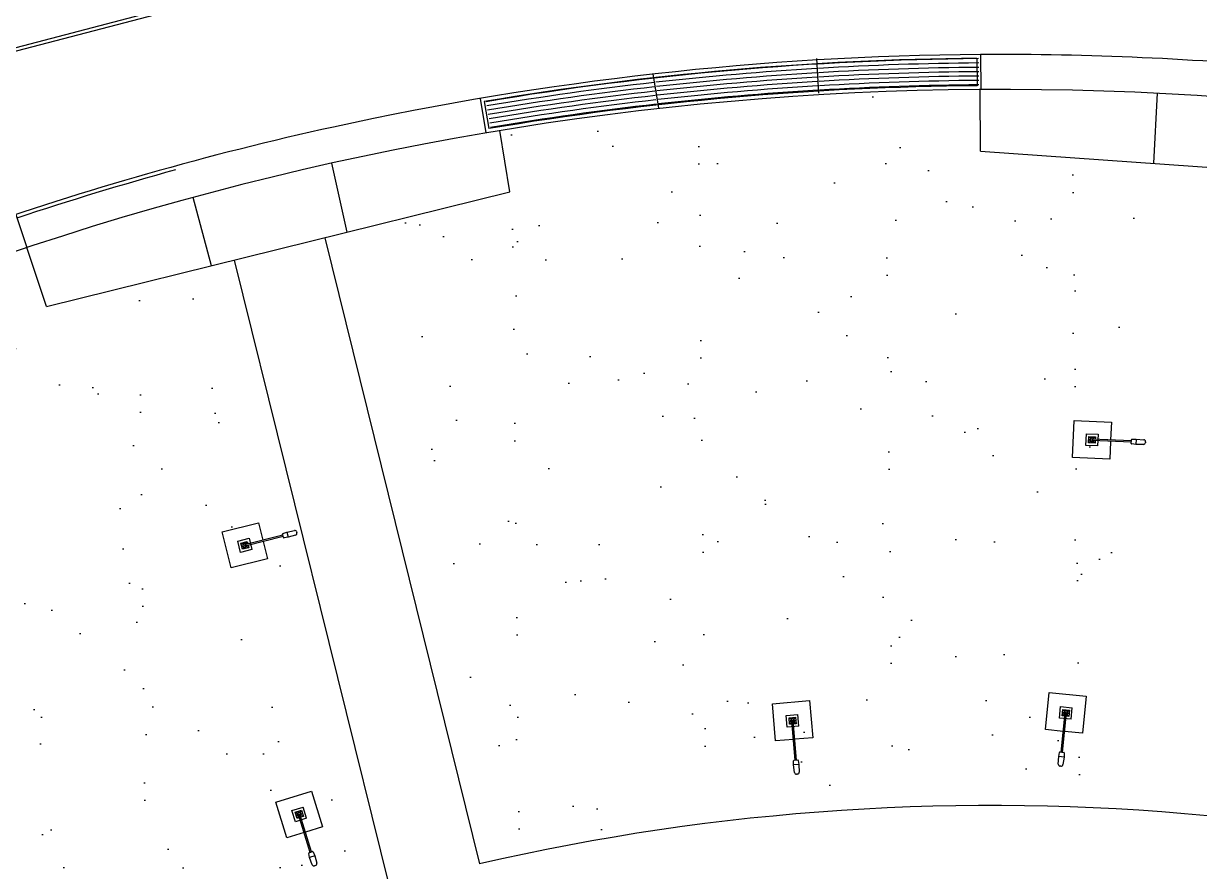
# Model space of a CAD drawing. Header units: metres. Extents: x 1796 to 2240, y -1398 to -687.
# Drawn here: x 1929.3 to 1979.8, y -1174.2 to -1137.7 of the extents above; entities that cross this region are included whole.
import ezdxf

# ---------------------------------------------------------------- set-up
doc = ezdxf.new("R2010")
doc.units = ezdxf.units.M
doc.header["$MEASUREMENT"] = 0
doc.layers.add('ARQUITETURA', color=253, linetype='CONTINUOUS')
pattern_1 = [(350.62296, (1466.5355, -762.2295), (4.08992, 4.08927), [0, -4.56, 0, -5.1, 0, -4.875]), (320.623, (1466.5355, -762.2295), (9.808834, 1.91215), [0, -2.46, 0, -4.11, 0, -1.575]), (280.623, (1464.013, -759.536), (6.39856, -6.807323), [0, -1.5, 0, -5.4, 0, -7.05]), (270.623, (1464.013, -759.536), (8.08648, -4.78256), [0, -0.75, 0, -3.54, 0, -4.05])]

msp = doc.modelspace()

# ---------------------------------------------------------------- hatches: boundary and pattern name
at = {"layer": 'ARQUITETURA'}
h = msp.add_hatch(dxfattribs=at)
h.set_pattern_fill('AR-SAND', color=116, scale=3, angle=-46.877, style=0)
h.set_pattern_definition(pattern_1)
edge = h.paths.add_edge_path()
edge.add_line((1964.486, -1113.35), (1964.457, -1112.47))
edge.add_line((1964.457, -1112.47), (1929.855, -1075.539))
edge.add_line((1929.855, -1075.539), (1850.314, -1150.032))
edge.add_line((1850.314, -1150.032), (1856.26, -1156.15))
edge.add_arc((1978.168, -1308.604), 195.201, 117.48269, 128.64706, ccw=False)
edge.add_line((1888.086, -1135.431), (1901.081, -1128.965))
edge.add_arc((1969.724, -1271.153), 157.89, 110.41728, 115.76953, ccw=False)
edge.add_arc((1969.724, -1271.153), 157.89, 91.90094, 110.41728, ccw=False)
h = msp.add_hatch(dxfattribs=at)
h.set_pattern_fill('AR-SAND', color=116, scale=3, angle=-46.877, style=0)
h.set_pattern_definition(pattern_1)
edge = h.paths.add_edge_path()
edge.add_line((1964.981, -1115.236), (1961.442, -1111.457))
edge.add_line((1961.442, -1111.457), (1956.864, -1112.294))
edge.add_line((1956.864, -1112.294), (1953.403, -1113.805))
edge.add_line((1953.403, -1113.805), (1942.38, -1115.253))
edge.add_line((1942.38, -1115.253), (1915.95, -1120.22))
edge.add_line((1915.95, -1120.22), (1876.688, -1141.44))
edge.add_line((1876.688, -1141.44), (1856.607, -1156.533))
edge.add_line((1856.607, -1156.533), (1857.974, -1157.992))
edge.add_line((1857.974, -1157.992), (1883.408, -1140.751))
edge.add_line((1883.408, -1140.751), (1899.668, -1132.033))
edge.add_line((1899.668, -1132.033), (1916.655, -1123.726))
edge.add_line((1916.655, -1123.726), (1917.043, -1124.756))
edge.add_line((1917.043, -1124.756), (1937.183, -1118.865))
edge.add_line((1937.183, -1118.865), (1937.577, -1121.123))
edge.add_line((1937.577, -1121.123), (1953.137, -1118.486))
edge.add_line((1953.137, -1118.486), (1968.473, -1117.448))
edge.add_line((1968.473, -1117.448), (1953.992, -1101.308))
edge.add_line((1953.992, -1101.308), (1953.923, -1103.428))
edge.add_line((1953.923, -1103.428), (1964.86, -1115.106))
h = msp.add_hatch(dxfattribs=at)
h.set_pattern_fill('AR-SAND', color=116, scale=3, angle=-46.877, style=0)
h.set_pattern_definition(pattern_1)
h.paths.add_polyline_path([(1970.498, -1140.553), (1964.06, -1140.749), (1959.729, -1141.058), (1955.099, -1141.547), (1949.741, -1142.32), (1952.416, -1158.431), (1970.582, -1153.942)])
h = msp.add_hatch(dxfattribs=at)
h.set_pattern_fill('AR-SAND', color=116, scale=3, angle=-46.877, style=0)
h.set_pattern_definition(pattern_1)
h.paths.add_polyline_path([(1891.75, -1141.193), (1888.66, -1142.838), (1888.588, -1142.707), (1881.655, -1146.67), (1877.849, -1149.014), (1869.565, -1154.557), (1860.873, -1161.087), (1867.94, -1168.633), (1875.757, -1161.312), (1880.303, -1166.166), (1872.486, -1173.487), (1898.849, -1201.637), (1903.517, -1197.278), (1907.791, -1193.574), (1912.186, -1190.252), (1918.103, -1186.33), (1925.755, -1182.075), (1930.989, -1179.637), (1936.113, -1177.587), (1941.154, -1175.876), (1944.014, -1175.034), (1940.631, -1161.343), (1937.353, -1148.129), (1930.376, -1149.86), (1929.53, -1147.315), (1924.436, -1149.124), (1920.723, -1150.593), (1915.46, -1152.903), (1911.172, -1154.985), (1907.912, -1156.607), (1902.792, -1159.154), (1901.106, -1159.994)])
h = msp.add_hatch(dxfattribs=at)
h.set_pattern_fill('AR-SAND', color=116, scale=3, angle=-46.877, style=0)
h.set_pattern_definition(pattern_1)
h.paths.add_polyline_path([(1977.852, -1143.722), (1970.505, -1143.196), (1970.582, -1153.942), (1977.014, -1152.352)])
h = msp.add_hatch(dxfattribs=at)
h.set_pattern_fill('AR-SAND', color=116, scale=3, angle=-46.877, style=0)
h.set_pattern_definition(pattern_1)
h.paths.add_polyline_path([(1950.178, -1144.947), (1943.189, -1146.681), (1946.456, -1159.903), (1952.456, -1158.667)])
h = msp.add_hatch(dxfattribs=at)
h.set_pattern_fill('AR-SAND', color=116, scale=3, angle=-46.877, style=0)
h.set_pattern_definition(pattern_1)
h.paths.add_polyline_path([(2008.001, -1145.115), (2011.522, -1146.142), (2011.588, -1145.787)])
h.paths.add_polyline_path([(2011.51, -1146.205), (2005.926, -1176.011), (2009.518, -1156.844), (2009.518, -1156.844), (2011.289, -1147.384)])
edge = h.paths.add_edge_path()
edge.add_line((1981.157, -1171.776), (1975.185, -1171.196))
edge.add_line((1975.185, -1171.196), (1977.014, -1152.352))
edge.add_line((1977.014, -1152.352), (1946.456, -1159.903))
edge.add_line((1946.456, -1159.903), (1949.839, -1173.594))
edge.add_arc((1971.325, -1273.05), 101.75, 84.4554, 102.19064, ccw=False)

# ---------------------------------------------------------------- linework, layer by layer
for p, q in [((1963.457, -1140.714), (1963.367, -1139.217)), ((1970.246, -1139.214), (1970.257, -1140.394)), ((1970.404, -1139.053), (1970.419, -1140.553)), ((1956.577, -1141.357), (1956.331, -1139.878)), ((1970.398, -1143.197), (1970.379, -1140.553)), ((1977.852, -1143.722), (1978.003, -1140.718)), ((1948.897, -1140.94), (1949.146, -1142.419)), ((1949.081, -1141.071), (1949.277, -1142.235)), ((1950.178, -1144.947), (1949.741, -1142.32)), ((1970.398, -1143.197), (1990.855, -1144.653)), ((1943.191, -1146.681), (1942.531, -1143.716)), ((1930.268, -1149.883), (1950.178, -1144.947)), ((1937.365, -1148.126), (1936.567, -1145.19)), ((1928.947, -1145.928), (1929.422, -1147.35)), ((1942.221, -1146.921), (1948.868, -1173.834)), ((1930.268, -1149.883), (1929.419, -1147.338)), ((1938.336, -1147.886), (1944.985, -1174.794)), ((1974.356, -1156.372), (1974.425, -1154.774)), ((1974.425, -1154.774), (1976.023, -1154.843)), ((1976.023, -1154.843), (1975.99, -1155.615)), ((1974.929, -1155.847), (1974.951, -1155.347)), ((1974.951, -1155.347), (1975.45, -1155.369)), ((1975.044, -1155.742), (1975.056, -1155.462)), ((1975.056, -1155.462), (1975.336, -1155.474)), ((1975.092, -1155.501), (1975.077, -1155.5)), ((1975.091, -1155.516), (1975.092, -1155.486)), ((1975.092, -1155.501), (1975.107, -1155.501)), ((1975.191, -1155.518), (1975.193, -1155.468)), ((1975.196, -1155.518), (1975.198, -1155.468)), ((1975.281, -1155.509), (1975.296, -1155.51)), ((1975.297, -1155.495), (1975.296, -1155.525)), ((1975.296, -1155.51), (1975.311, -1155.51)), ((1975.336, -1155.474), (1975.331, -1155.586)), ((1975.45, -1155.369), (1975.429, -1155.868)), ((1976.907, -1155.584), (1977.088, -1155.577)), ((1977.088, -1155.577), (1977.078, -1155.807)), ((1977.088, -1155.577), (1977.416, -1155.605)), ((1975.429, -1155.868), (1974.929, -1155.847)), ((1975.323, -1155.754), (1975.044, -1155.742)), ((1975.05, -1155.599), (1975.1, -1155.601)), ((1975.05, -1155.604), (1975.099, -1155.606)), ((1975.098, -1155.706), (1975.068, -1155.705)), ((1975.083, -1155.706), (1975.082, -1155.721)), ((1975.083, -1155.706), (1975.083, -1155.691)), ((1975.181, -1155.747), (1975.183, -1155.697)), ((1975.186, -1155.748), (1975.188, -1155.698)), ((1975.187, -1155.605), (1975.192, -1155.605)), ((1975.187, -1155.61), (1975.187, -1155.605)), ((1975.187, -1155.605), (1975.192, -1155.61)), ((1975.187, -1155.61), (1975.192, -1155.605)), ((1975.187, -1155.61), (1975.192, -1155.61)), ((1975.191, -1155.58), (1975.188, -1155.64)), ((1976.882, -1155.713), (1975.188, -1155.64)), ((1976.884, -1155.653), (1975.191, -1155.58)), ((1975.192, -1155.61), (1975.192, -1155.605)), ((1975.221, -1155.582), (1975.218, -1155.641)), ((1975.303, -1155.715), (1975.273, -1155.714)), ((1975.288, -1155.715), (1975.287, -1155.73)), ((1975.288, -1155.7), (1975.288, -1155.715)), ((1975.328, -1155.646), (1975.323, -1155.754)), ((1975.987, -1155.675), (1975.954, -1156.441)), ((1976.879, -1155.763), (1976.886, -1155.603)), ((1977.078, -1155.807), (1976.899, -1155.784)), ((1977.407, -1155.807), (1977.078, -1155.807)), ((1977.489, -1155.688), (1977.487, -1155.731)), ((1975.954, -1156.441), (1974.356, -1156.372)), ((1937.819, -1159.563), (1939.371, -1159.174)), ((1938.208, -1161.115), (1937.819, -1159.563)), ((1939.371, -1159.174), (1939.559, -1159.923)), ((1940.43, -1159.633), (1940.601, -1159.574)), ((1940.601, -1159.574), (1940.923, -1159.508)), ((1940.601, -1159.574), (1940.657, -1159.797)), ((1941.017, -1159.566), (1941.027, -1159.608)), ((1938.487, -1159.963), (1938.972, -1159.841)), ((1938.608, -1160.448), (1938.487, -1159.963)), ((1938.62, -1160.043), (1938.892, -1159.975)), ((1938.688, -1160.314), (1938.62, -1160.043)), ((1938.68, -1160.066), (1938.651, -1160.074)), ((1938.669, -1160.085), (1938.662, -1160.055)), ((1938.765, -1160.058), (1938.753, -1160.009)), ((1938.77, -1160.057), (1938.758, -1160.008)), ((1940.427, -1159.705), (1938.783, -1160.118)), ((1938.783, -1160.118), (1938.798, -1160.176)), ((1940.442, -1159.764), (1938.798, -1160.176)), ((1938.812, -1160.11), (1938.827, -1160.169)), ((1938.85, -1160.024), (1938.879, -1160.016)), ((1938.861, -1160.006), (1938.868, -1160.035)), ((1938.892, -1159.975), (1938.919, -1160.084)), ((1938.972, -1159.841), (1939.093, -1160.326)), ((1939.574, -1159.981), (1939.76, -1160.726)), ((1940.454, -1159.812), (1940.415, -1159.657)), ((1940.657, -1159.797), (1940.478, -1159.827)), ((1940.973, -1159.704), (1940.657, -1159.797)), ((1939.093, -1160.326), (1938.608, -1160.448)), ((1938.653, -1160.176), (1938.702, -1160.164)), ((1938.655, -1160.181), (1938.703, -1160.169)), ((1938.96, -1160.246), (1938.688, -1160.314)), ((1938.73, -1160.265), (1938.701, -1160.272)), ((1938.712, -1160.254), (1938.719, -1160.283)), ((1938.787, -1160.143), (1938.792, -1160.141)), ((1938.788, -1160.148), (1938.787, -1160.143)), ((1938.787, -1160.143), (1938.793, -1160.146)), ((1938.788, -1160.148), (1938.792, -1160.141)), ((1938.788, -1160.148), (1938.793, -1160.146)), ((1938.793, -1160.146), (1938.792, -1160.141)), ((1938.821, -1160.281), (1938.809, -1160.232)), ((1938.826, -1160.28), (1938.814, -1160.231)), ((1938.929, -1160.215), (1938.9, -1160.223)), ((1938.911, -1160.204), (1938.918, -1160.233)), ((1938.934, -1160.142), (1938.96, -1160.246)), ((1939.76, -1160.726), (1938.208, -1161.115)), ((1973.19, -1168.062), (1973.348, -1166.47)), ((1973.348, -1166.47), (1974.94, -1166.628)), ((1974.94, -1166.628), (1974.782, -1168.22)), ((1961.458, -1166.955), (1963.052, -1166.818)), ((1961.595, -1168.549), (1961.458, -1166.955)), ((1963.052, -1166.818), (1963.189, -1168.412)), ((1973.791, -1167.569), (1973.841, -1167.072)), ((1973.841, -1167.072), (1974.338, -1167.121)), ((1973.912, -1167.471), (1973.939, -1167.192)), ((1973.939, -1167.192), (1974.218, -1167.22)), ((1974.289, -1167.618), (1974.338, -1167.121)), ((1962.053, -1167.456), (1962.551, -1167.414)), ((1962.096, -1167.954), (1962.053, -1167.456)), ((1962.172, -1167.556), (1962.451, -1167.532)), ((1962.196, -1167.835), (1962.172, -1167.556)), ((1962.184, -1167.693), (1962.234, -1167.689)), ((1962.184, -1167.698), (1962.234, -1167.694)), ((1962.228, -1167.589), (1962.198, -1167.592)), ((1962.214, -1167.606), (1962.211, -1167.576)), ((1962.309, -1167.545), (1962.313, -1167.594)), ((1962.314, -1167.544), (1962.318, -1167.594)), ((1962.321, -1167.681), (1962.321, -1167.686)), ((1962.321, -1167.681), (1962.326, -1167.681)), ((1962.321, -1167.681), (1962.326, -1167.686)), ((1962.326, -1167.681), (1962.321, -1167.686)), ((1962.321, -1167.686), (1962.326, -1167.686)), ((1962.326, -1167.681), (1962.326, -1167.686)), ((1962.402, -1167.574), (1962.432, -1167.572)), ((1962.413, -1167.674), (1962.463, -1167.669)), ((1962.413, -1167.679), (1962.463, -1167.674)), ((1962.416, -1167.558), (1962.418, -1167.588)), ((1962.451, -1167.532), (1962.475, -1167.811)), ((1962.594, -1167.912), (1962.551, -1167.414)), ((1974.289, -1167.618), (1973.791, -1167.569)), ((1973.865, -1169.029), (1974.033, -1167.342)), ((1974.019, -1167.481), (1973.912, -1167.471)), ((1973.925, -1167.334), (1973.975, -1167.338)), ((1973.925, -1169.034), (1974.092, -1167.348)), ((1973.926, -1167.329), (1973.976, -1167.333)), ((1973.953, -1167.437), (1973.938, -1167.435)), ((1973.953, -1167.437), (1973.951, -1167.452)), ((1973.953, -1167.437), (1973.954, -1167.422)), ((1973.968, -1167.438), (1973.953, -1167.437)), ((1973.988, -1167.234), (1973.958, -1167.231)), ((1973.971, -1167.248), (1973.973, -1167.233)), ((1973.973, -1167.233), (1973.974, -1167.218)), ((1974.089, -1167.378), (1974.03, -1167.372)), ((1974.092, -1167.348), (1974.033, -1167.342)), ((1974.063, -1167.342), (1974.062, -1167.347)), ((1974.068, -1167.343), (1974.062, -1167.347)), ((1974.062, -1167.347), (1974.067, -1167.348)), ((1974.063, -1167.342), (1974.068, -1167.343)), ((1974.063, -1167.342), (1974.067, -1167.348)), ((1974.068, -1167.343), (1974.067, -1167.348)), ((1974.076, -1167.205), (1974.071, -1167.255)), ((1974.081, -1167.206), (1974.076, -1167.256)), ((1974.19, -1167.498), (1974.078, -1167.487)), ((1974.172, -1167.459), (1974.142, -1167.456)), ((1974.154, -1167.356), (1974.204, -1167.361)), ((1974.155, -1167.351), (1974.204, -1167.356)), ((1974.157, -1167.457), (1974.155, -1167.472)), ((1974.158, -1167.442), (1974.157, -1167.457)), ((1974.162, -1167.252), (1974.192, -1167.255)), ((1974.177, -1167.253), (1974.175, -1167.268)), ((1974.177, -1167.253), (1974.178, -1167.238)), ((1974.218, -1167.22), (1974.19, -1167.498)), ((1962.594, -1167.912), (1962.096, -1167.954)), ((1962.303, -1167.826), (1962.196, -1167.835)), ((1962.245, -1167.794), (1962.215, -1167.796)), ((1962.229, -1167.78), (1962.232, -1167.81)), ((1962.475, -1167.811), (1962.363, -1167.821)), ((1962.449, -1167.776), (1962.42, -1167.779)), ((1962.433, -1167.762), (1962.436, -1167.792)), ((1973.954, -1168.138), (1973.19, -1168.062)), ((1974.782, -1168.22), (1974.013, -1168.144)), ((1962.36, -1168.484), (1961.595, -1168.549)), ((1963.189, -1168.412), (1962.419, -1168.478)), ((1973.742, -1169.548), (1973.761, -1169.219)), ((1973.761, -1169.219), (1973.794, -1169.042)), ((1973.99, -1169.242), (1973.761, -1169.219)), ((1973.816, -1169.024), (1973.975, -1169.039)), ((1973.993, -1169.061), (1973.99, -1169.242)), ((1962.368, -1169.582), (1962.368, -1169.401)), ((1962.41, -1169.909), (1962.368, -1169.582)), ((1962.386, -1169.38), (1962.546, -1169.366)), ((1962.567, -1169.384), (1962.598, -1169.562)), ((1962.598, -1169.562), (1962.612, -1169.892)), ((1973.857, -1169.637), (1973.814, -1169.632)), ((1973.99, -1169.242), (1973.944, -1169.568)), ((1962.539, -1169.975), (1962.497, -1169.979)), ((1940.127, -1171.175), (1941.66, -1170.703)), ((1941.66, -1170.703), (1942.131, -1172.236)), ((1940.599, -1172.707), (1940.127, -1171.175)), ((1940.816, -1171.54), (1941.295, -1171.392)), ((1940.963, -1172.019), (1940.816, -1171.54)), ((1940.954, -1171.613), (1941.222, -1171.53)), ((1941.036, -1171.881), (1940.954, -1171.613)), ((1941.001, -1171.637), (1940.986, -1171.642)), ((1940.994, -1171.744), (1941.042, -1171.729)), ((1941.005, -1171.652), (1940.996, -1171.623)), ((1940.996, -1171.749), (1941.044, -1171.734)), ((1941.001, -1171.637), (1941.015, -1171.633)), ((1941.086, -1171.572), (1941.1, -1171.62)), ((1941.09, -1171.571), (1941.105, -1171.618)), ((1941.126, -1171.704), (1941.131, -1171.702)), ((1941.126, -1171.704), (1941.127, -1171.708)), ((1941.126, -1171.704), (1941.132, -1171.707)), ((1941.131, -1171.702), (1941.127, -1171.708)), ((1941.127, -1171.708), (1941.132, -1171.707)), ((1941.131, -1171.702), (1941.132, -1171.707)), ((1941.183, -1171.581), (1941.212, -1171.573)), ((1941.197, -1171.577), (1941.193, -1171.563)), ((1941.197, -1171.577), (1941.202, -1171.591)), ((1941.215, -1171.676), (1941.263, -1171.662)), ((1941.216, -1171.681), (1941.264, -1171.666)), ((1941.222, -1171.53), (1941.305, -1171.798)), ((1941.442, -1171.871), (1941.295, -1171.392)), ((1941.442, -1171.871), (1940.963, -1172.019)), ((1941.139, -1171.849), (1941.036, -1171.881)), ((1941.076, -1171.829), (1941.047, -1171.838)), ((1941.057, -1171.819), (1941.066, -1171.848)), ((1941.305, -1171.798), (1941.197, -1171.831)), ((1941.258, -1171.773), (1941.243, -1171.778)), ((1941.253, -1171.759), (1941.262, -1171.788)), ((1941.258, -1171.773), (1941.272, -1171.769)), ((1942.131, -1172.236), (1941.391, -1172.464)), ((1941.334, -1172.481), (1940.599, -1172.707)), ((1941.575, -1173.555), (1941.537, -1173.379)), ((1941.55, -1173.354), (1941.703, -1173.306)), ((1941.686, -1173.867), (1941.575, -1173.555)), ((1941.728, -1173.32), (1941.796, -1173.488)), ((1941.796, -1173.488), (1941.879, -1173.807)), ((1941.825, -1173.904), (1941.785, -1173.917))]:
    msp.add_line(p, q, dxfattribs=at)
for points in [[(1927.359, -1139.326), (1924.118, -1129.315), (1940.467, -1125.03), (1943.125, -1135.189)], [(1927.458, -1139.145), (1924.31, -1129.42), (1940.36, -1125.213), (1942.942, -1135.082)]]:
    msp.add_lwpolyline(points, close=True, dxfattribs=at)
for points in [[(1962.351, -1167.682), (1962.291, -1167.687)], [(1962.436, -1169.376), (1962.291, -1167.687)], [(1962.496, -1169.37), (1962.351, -1167.682)], [(1962.354, -1167.711), (1962.294, -1167.717)], [(1962.598, -1169.562), (1962.368, -1169.582)], [(1941.156, -1171.697), (1941.098, -1171.715)], [(1941.598, -1173.339), (1941.098, -1171.715)], [(1941.164, -1171.726), (1941.107, -1171.744)], [(1941.655, -1173.321), (1941.156, -1171.697)], [(1941.796, -1173.488), (1941.575, -1173.555)]]:
    msp.add_lwpolyline(points, dxfattribs=at)
for centre in [(1975.092, -1155.501), (1975.296, -1155.51), (1975.083, -1155.706), (1975.288, -1155.715), (1938.666, -1160.07), (1938.864, -1160.02), (1938.715, -1160.269), (1938.914, -1160.219), (1962.213, -1167.591), (1962.417, -1167.573), (1973.953, -1167.437), (1973.973, -1167.233), (1974.157, -1167.457), (1974.177, -1167.253), (1962.23, -1167.795), (1962.435, -1167.777), (1941.001, -1171.637), (1941.197, -1171.577), (1941.061, -1171.834), (1941.258, -1171.773)]:
    msp.add_circle(centre, 0.01, dxfattribs=at)
for centre, radius, start, end in [((1971.331, -1273.082), 134.032, 90.39602, 102.37927), ((1971.325, -1273.05), 133.84, 90.46218, 99.56695), ((1971.357, -1273.035), 133.812, 90.44381, 99.54882), ((1971.325, -1273.05), 134, 84.45397, 90.39366), ((1971.357, -1273.035), 133.625, 93.43388, 96.40453), ((1971.357, -1273.035), 133.437, 93.4339, 96.40453), ((1971.357, -1273.035), 133.625, 90.44385, 93.39957), ((1971.357, -1273.035), 133.437, 90.4439, 93.39955), ((1971.357, -1273.035), 133.25, 90.44394, 93.39953), ((1971.357, -1273.035), 133.625, 96.43898, 99.54899), ((1971.325, -1273.05), 132.66, 90.46136, 99.56695), ((1971.357, -1273.035), 133.25, 93.43392, 96.40453), ((1971.357, -1273.035), 133.062, 93.43395, 96.40453), ((1971.357, -1273.035), 132.875, 93.43397, 96.40451), ((1971.357, -1273.035), 133.062, 90.44399, 93.3995), ((1971.357, -1273.035), 132.875, 90.44403, 93.39948), ((1971.357, -1273.035), 132.687, 90.44408, 93.39945), ((1971.325, -1273.05), 132.5, 79.39324, 116.45533), ((1971.357, -1273.035), 133.437, 96.43898, 99.54917), ((1971.357, -1273.035), 133.25, 96.43898, 99.54934), ((1971.357, -1273.035), 133.062, 96.43898, 99.54951), ((1971.357, -1273.035), 132.687, 93.434, 96.40449), ((1971.357, -1273.035), 132.875, 96.43901, 99.54968), ((1971.357, -1273.035), 132.687, 96.43903, 99.54986), ((1971.325, -1273.05), 134, 102.37997, 116.45533), ((1971.325, -1273.05), 133.84, 105.3844, 108.4368), ((1975.189, -1155.608), 0.09, 15.3152, 336.3552), ((1975.19, -1155.608), 0.081, 17.3704, 333.8682), ((1976.899, -1155.764), 0.02, 177.5236, 267.5236), ((1976.906, -1155.604), 0.02, 87.5236, 177.5236), ((1977.407, -1155.727), 0.08, 269.9363, 357.5236), ((1977.409, -1155.685), 0.08, 357.5236, 85.1109), ((1940.94, -1159.586), 0.08, 14.0837, 101.671), ((1940.95, -1159.627), 0.08, 286.4964, 14.0837), ((1938.79, -1160.145), 0.09, 31.8753, 352.9152), ((1938.79, -1160.144), 0.081, 33.9305, 350.4283), ((1940.434, -1159.652), 0.02, 104.0837, 194.0837), ((1940.473, -1159.807), 0.02, 194.0837, 284.0837), ((1962.324, -1167.684), 0.09, 292.6938, 253.7337), ((1962.324, -1167.684), 0.081, 294.749, 251.2468), ((1974.065, -1167.345), 0.09, 282.1329, 243.1728), ((1974.065, -1167.345), 0.081, 284.1881, 240.6859), ((1973.814, -1169.044), 0.02, 84.3413, 174.3413), ((1973.973, -1169.059), 0.02, 354.3413, 84.3413), ((1962.388, -1169.4), 0.02, 94.9022, 184.9022), ((1962.547, -1169.386), 0.02, 4.9022, 94.9022), ((1973.822, -1169.553), 0.08, 176.754, 264.3413), ((1973.864, -1169.557), 0.08, 264.3413, 351.9285), ((1962.49, -1169.899), 0.08, 187.3149, 274.9022), ((1962.532, -1169.895), 0.08, 274.9022, 2.4895), ((1941.129, -1171.705), 0.0902, 304.8962, 265.9361), ((1941.129, -1171.705), 0.0812, 306.9514, 263.4492), ((1970.867, -1269.005), 97.681, 84.54489, 103.01501), ((1941.556, -1173.373), 0.02, 107.1046, 197.1046), ((1941.709, -1173.326), 0.02, 17.1046, 107.1046), ((1941.761, -1173.84), 0.0802, 199.5173, 287.1046), ((1941.802, -1173.828), 0.0802, 287.1046, 14.6919)]:
    msp.add_arc(centre, radius, start, end, dxfattribs=at)

doc.saveas('drawing.dxf')
